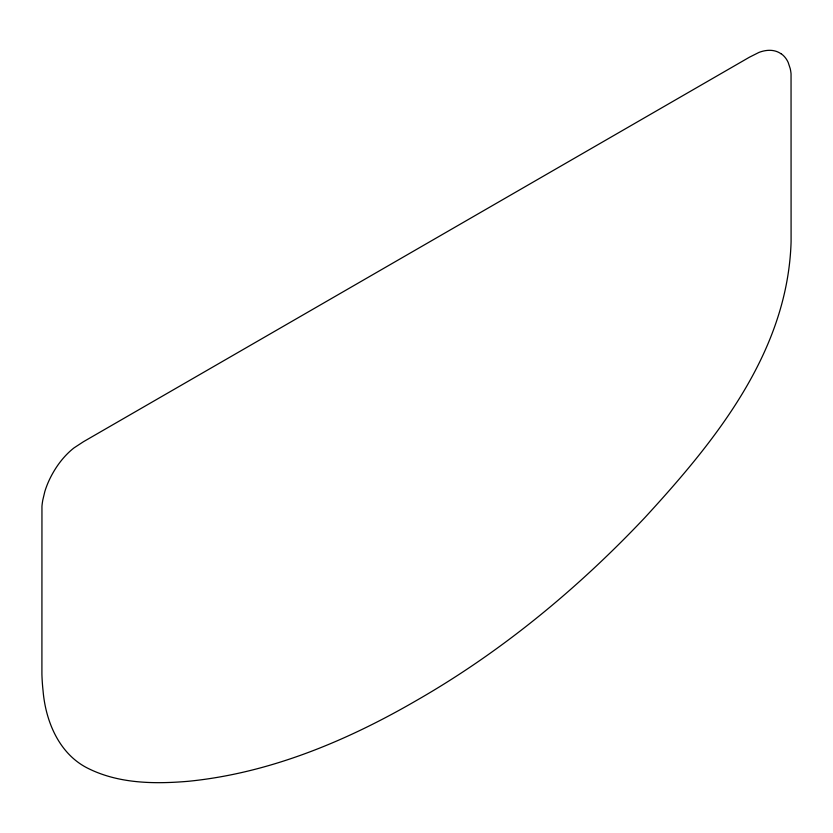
<?xml version="1.0" encoding="UTF-8"?>
<svg xmlns="http://www.w3.org/2000/svg" width="833" height="833" viewBox="0 0 833 833"><rect width="100%" height="100%" fill="white"/><g stroke="black" fill="none" stroke-linecap="round" stroke-linejoin="round"><path stroke-width="1.25" d="M780.917 53.718A54.374 31.394 -60 0 0 758.988 52.406L749.481 57.185L83.519 441.677L74.012 447.894A54.374 31.394 -60 0 0 53.229 472.446A54.666 31.56 -60 0 0 44.826 491.553L42.795 500.071A59.435 34.309 -60 0 0 41.952 506.256L41.91 674.168A248.494 143.463 -60 0 0 43.066 690.817C45.659 721.732 59.435 754.729 88.892 768.786C119.556 783.801 154.959 784.113 188.3 781.292C269.538 773.222 346.413 741.11 416.5 700.47C501.414 651.812 577.571 588.806 644.7 517.793C711.569 445.02 779.834 361.73 789.934 259.615A248.494 143.463 -60 0 0 791.09 241.632L791.048 73.773A59.435 34.309 -60 0 0 790.205 68.556L788.164 62.392A54.666 31.56 -60 0 0 780.979 53.624"/></g></svg>
